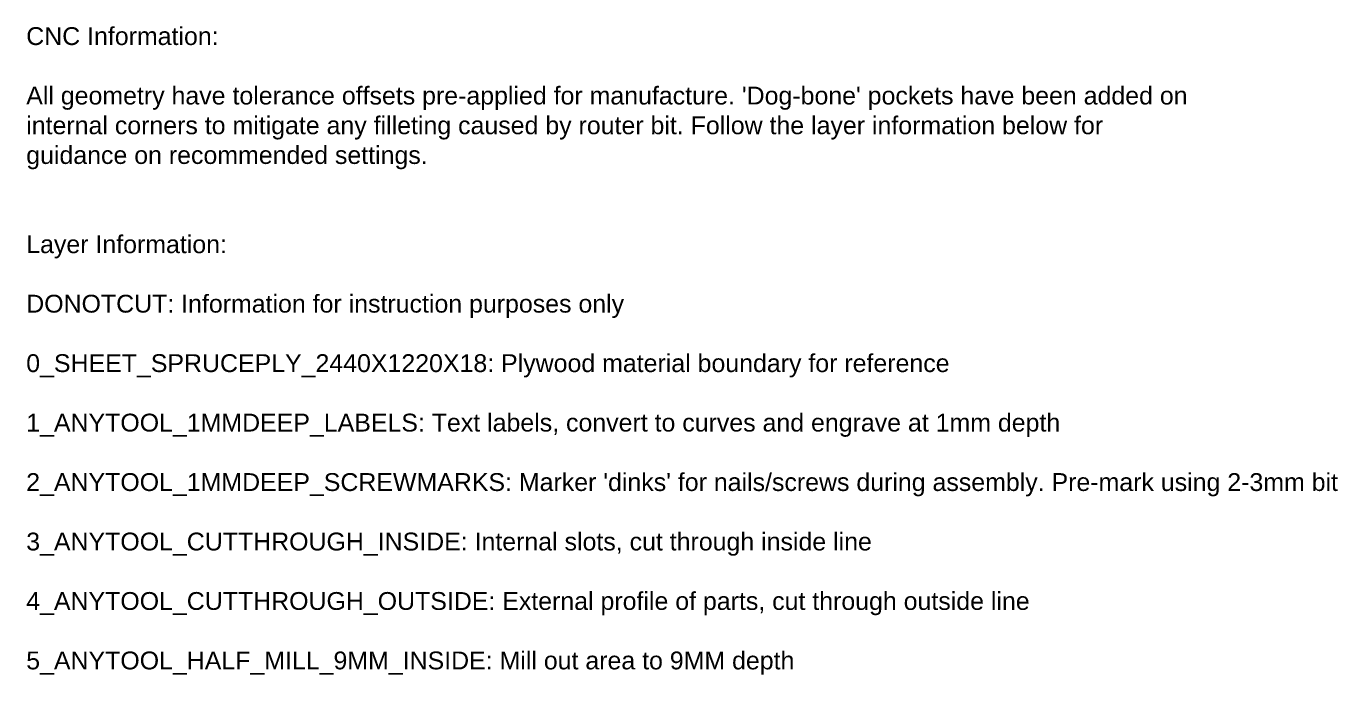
# Model space of a CAD drawing. Extents: x 0 to 12557, y 0 to 18214.
# Drawn here: x 59 to 11094, y 5758 to 11212 of the extents above; entities that cross this region are included whole.
import ezdxf

# ---------------------------------------------------------------- set-up
doc = ezdxf.new("R2010")
doc.units = 0
doc.layers.add('DONOTCUT', color=7, linetype='CONTINUOUS')
doc.styles.add('SLF-RHN_ARCHITECT', font='arial.ttf')

msp = doc.modelspace()

# ---------------------------------------------------------------- texts
at = {"layer": 'DONOTCUT', "insert": (59, 11204, 0), "char_height": 150, "width": 22265.22, "attachment_point": 1, "style": 'SLF-RHN_ARCHITECT'}
msp.add_mtext("{\\fArial;CNC Information:}\\P\\P{\\fArial;All geometry have tolerance offsets pre-applied for manufacture. 'Dog-bone' pockets have been added on}\\P{\\fArial;internal corners to mitigate any filleting caused by router bit. Follow the layer information below for}\\P{\\fArial;guidance on recommended settings.}\\P\\P\\P{\\fArial;Layer Information:}\\P\\P{\\fArial;DONOTCUT: Information for instruction purposes only}\\P\\P{\\fArial;0_SHEET_SPRUCEPLY_2440X1220X18: Plywood material boundary for reference}\\P\\P{\\fArial;1_ANYTOOL_1MMDEEP_LABELS: Text labels, convert to curves and engrave at 1mm depth}\\P\\P{\\fArial;2_ANYTOOL_1MMDEEP_SCREWMARKS: Marker 'dinks' for nails/screws during assembly. Pre-mark using 2-3mm bit}\\P\\P{\\fArial;3_ANYTOOL_CUTTHROUGH_INSIDE: Internal slots, cut through inside line}\\P\\P{\\fArial;4_ANYTOOL_CUTTHROUGH_OUTSIDE: External profile of parts, cut through outside line}\\P\\P{\\fArial;5_ANYTOOL_HALF_MILL_9MM_INSIDE: Mill out area to 9MM depth}", dxfattribs=at)

doc.saveas('drawing.dxf')
